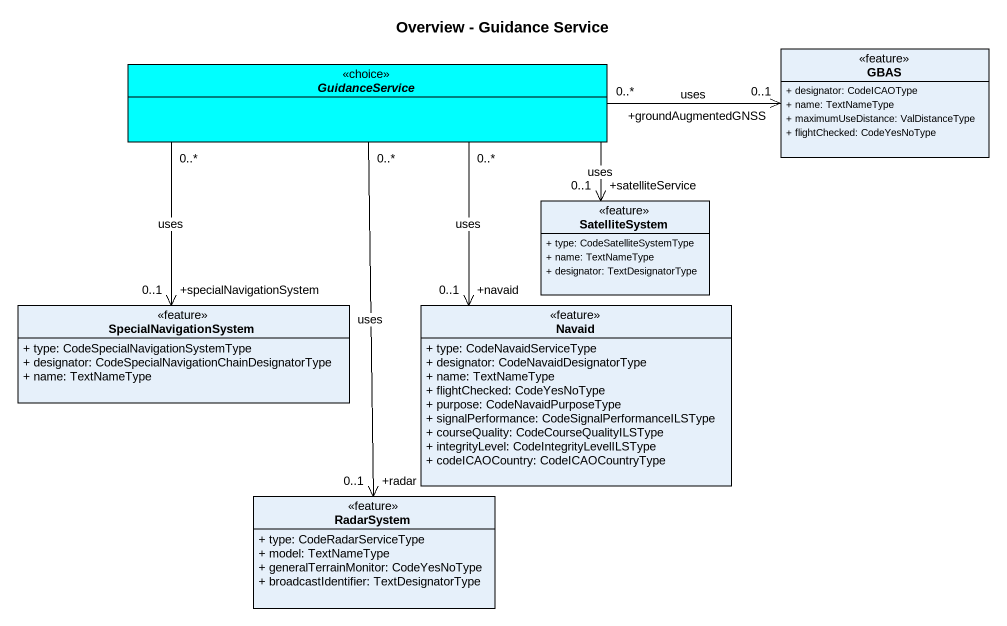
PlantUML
@startuml
title Overview - Guidance Service
hide circle
hide empty members
skinparam classAttributeIconSize 0
abstract class GuidanceService <<choice>> #00FFFF
class GBAS <<feature>> {
  + designator: CodeICAOType
  + name: TextNameType
  + maximumUseDistance: ValDistanceType
  + flightChecked: CodeYesNoType
}
class SatelliteSystem <<feature>> {
  + type: CodeSatelliteSystemType
  + name: TextNameType
  + designator: TextDesignatorType
}
class SpecialNavigationSystem <<feature>> {
  + type: CodeSpecialNavigationSystemType
  + designator: CodeSpecialNavigationChainDesignatorType
  + name: TextNameType
}
class Navaid <<feature>> {
  + type: CodeNavaidServiceType
  + designator: CodeNavaidDesignatorType
  + name: TextNameType
  + flightChecked: CodeYesNoType
  + purpose: CodeNavaidPurposeType
  + signalPerformance: CodeSignalPerformanceILSType
  + courseQuality: CodeCourseQualityILSType
  + integrityLevel: CodeIntegrityLevelILSType
  + codeICAOCountry: CodeICAOCountryType
}
class RadarSystem <<feature>> {
  + type: CodeRadarServiceType
  + model: TextNameType
  + generalTerrainMonitor: CodeYesNoType
  + broadcastIdentifier: TextDesignatorType
}
GuidanceService "0..*" -right-> "+groundAugmentedGNSS\n0..1" GBAS : uses
GuidanceService -right-> "+satelliteService\n0..1" SatelliteSystem : uses
GuidanceService "0..*" --> "+specialNavigationSystem\n0..1" SpecialNavigationSystem : uses
GuidanceService "0..*" --> "+navaid\n0..1" Navaid : uses
GuidanceService "0..*" --> "+radar\n0..1" RadarSystem : uses
@enduml
